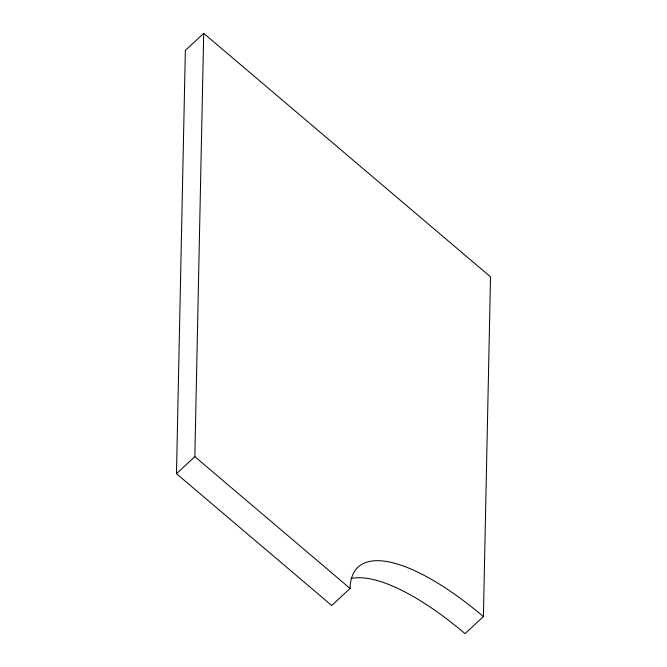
<?xml version="1.0" encoding="UTF-8"?>
<svg xmlns="http://www.w3.org/2000/svg" width="667" height="667" viewBox="0 0 667 667"><rect width="100%" height="100%" fill="white"/><g stroke="black" fill="none" stroke-linecap="round" stroke-linejoin="round"><path stroke-width="1" d="M483.4 616.6A181.582 61.614 47.1 0 0 350.083 588.452L331.732 605.503L176.48 473.703L185.351 50.4L203.702 33.35L490.52 276.838L483.4 616.6L465.049 633.65A181.582 61.614 47.1 0 0 351.117 578.489M176.48 473.703L194.839 456.653L203.702 33.35M194.839 456.653L350.083 588.452"/></g></svg>
